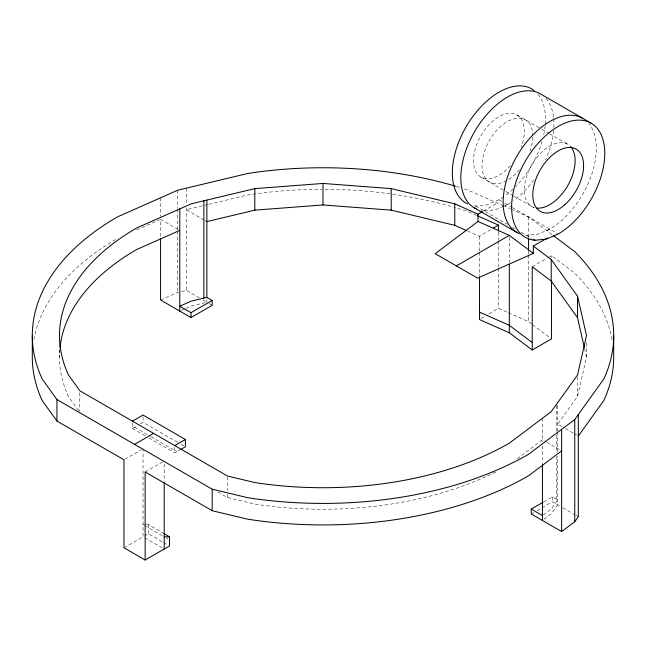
<?xml version="1.0" encoding="UTF-8"?>
<svg xmlns="http://www.w3.org/2000/svg" width="646" height="646" viewBox="0 0 646 646"><rect width="100%" height="100%" fill="white"/><g stroke="black" fill="none" stroke-linecap="round" stroke-linejoin="round"><path stroke-width="0.48" stroke-dasharray="3.23 2.42" d="M561.988 426.626L557.692 424.147L577.54 396.474L586.52 357.101L586.52 340.474M517.212 458.749L542.43 439.781L545.927 441.799M543.229 514.967L551.216 508.959L557.692 499.931L552.395 496.879L543.932 501.764M544.029 519.255L551.216 513.853L557.692 504.825L557.692 456.052M467.583 231.026L479.485 236.299L491.558 229.168M481.205 318.535L485.517 315.983M488.965 313.948L498.454 308.336L507.578 312.381M483.265 211.113L497.25 203.038M510.623 202.683A65.876 38.033 -60 0 1 507.385 204.685L504.599 206.292L510.122 208.747M132.446 422.985L132.446 428.484L137.105 425.795M140.497 423.841L143.032 422.371L177.602 442.332M124.848 459.282L141.304 449.777M546.944 230.743L549.73 229.136A65.876 38.033 -60 0 0 590.606 177.529A65.876 38.033 -60 0 0 588.918 123.652M148.871 437.964L174.791 452.935L179.451 450.246M145.148 472L162.477 462.003M532.231 266.758L547.089 258.174M547.961 257.673L551.458 255.655L574.754 273.185A290.7 167.831 0 0 1 612.109 339.578M123.975 547.792L143.032 536.794L143.032 448.776M144.542 535.922L148.33 533.733L162.727 542.051M531.222 513.99L533.766 512.52M537.157 510.566L552.395 501.764L561.988 507.304M136.718 229.887L159.651 219.721M160.571 299.994L177.65 292.428L186.25 290.369L199.138 297.814M181.55 310.314L185.079 308.748M185.959 308.36L191.24 306.018L206.131 302.457M503.775 196.691A65.876 38.033 -60 0 1 498.914 199.792L486.858 204.919L475.626 206.034A65.876 38.033 -60 0 1 472.815 205.63M503.67 206.26L495.329 209.813L484.096 210.927A65.876 38.033 -60 0 1 481.286 210.515M504.599 205.864L507.385 204.685M549.73 229.136L537.674 234.264L526.442 235.37M207.729 204.556L186.25 209.692L204.297 220.116M208.706 204.322L247.765 194.987A290.7 167.831 0 0 1 321.999 189.27M143.032 524.568L145.681 524.568M146.561 524.568L148.33 524.568L162.727 532.877M217.928 492.018L227.457 497.517L254.799 504.058A263.52 152.141 0 0 0 496.806 471.459M503.678 205.888L468.35 190.239A290.7 167.831 0 0 0 463.788 188.745M511.051 209.151L528.557 216.911L552.564 234.966M476.562 215.384L468.35 211.751A290.7 167.831 0 0 0 454.485 207.414M508.491 312.785L528.557 321.676L531.715 324.05M516.881 114.891L540.904 128.764M541.768 129.265L548.68 133.254M549.544 133.754L569.384 145.205M480.947 177.125L504.97 190.998M505.834 191.499L512.754 195.488M513.618 195.988L534.307 207.931M498.914 199.792L503.993 202.731M504.841 203.215L511.616 207.132M512.464 207.616L557.353 233.529M475.626 206.034L507.425 224.396M512.609 227.392L515.201 228.886M521.257 232.382L531.521 238.309M205.153 220.609L206.873 221.602M565.428 428.605L573.163 433.07M574.019 433.571L577.459 435.557M178.046 229.403L160.571 219.317L160.571 237.47M546.799 442.3L560.776 450.375M202.578 299.801L206.017 301.787M209.143 303.588L212.171 305.34M562.844 507.796L574.875 514.749M575.739 515.242L578.315 516.727M181.058 444.327L185.378 446.822M134.562 427.264L150.122 436.244M150.986 436.744L176.907 451.715M132.446 428.484L145.407 435.969M144.728 525.545L163.357 536.301M166.111 537.892L167.807 538.869M163.567 542.535L167.807 544.982M144.728 537.771L163.357 548.527M532.506 324.647L549.875 337.713M78.651 410.686L68.46 396.474A263.52 152.141 0 0 1 59.739 350.342M584.549 348.452L586.52 357.101M577.54 376.917L577.54 396.474M557.692 405.567L557.692 431.124M557.692 432.117L557.692 452.063M556.448 405.365L556.448 431.439M556.448 435.452L556.448 452.507M556.448 456.52L556.448 501.659M552.395 496.879L552.395 501.764M551.458 255.655L551.458 257.657M542.43 418.269L542.43 441.775M542.43 445.764L542.43 463.715M528.557 216.911L528.557 237.058M528.557 251.157L528.557 254.177M528.557 255.186L528.557 321.676M509.314 237.348L509.314 262.341M498.454 232.108L498.454 240.134M498.454 241.136L498.454 267.21M498.454 268.219L498.454 308.336M479.485 236.299L479.485 251.262M479.485 252.255L479.485 276.189M227.457 476.982L227.457 490.669M227.457 494.586L227.457 497.517M206.873 299.348L206.873 302.28M186.25 188.18L186.25 203.829M186.25 207.737L186.25 290.369M177.65 190.239L177.65 208.27M177.65 209.272L177.65 230.315M177.65 231.316L177.65 292.428M174.791 447.436L174.791 452.935M164.205 463.998L164.205 480.947M160.571 197.805L160.571 216.386M148.33 524.568L148.33 533.733M143.032 416.872L143.032 422.371M79.781 392.703L79.781 411.284M59.48 349.276L59.48 357.101M510.324 165.634A35.934 20.745 -60 0 1 473.776 164.778A35.934 20.745 -60 0 1 503.331 114.568A35.934 20.745 -60 0 1 521.274 147.03M538.11 94.316A65.876 38.033 -60 0 1 545.24 124.88M545.143 125.873A65.876 38.033 -60 0 1 543.302 136.669M542.083 141.28A65.876 38.033 -60 0 1 515.734 186.452M513.021 189.125A65.876 38.033 -60 0 1 504.591 196.118M506.561 180.694A35.934 20.745 -60 0 1 481.981 165.247A35.934 20.745 -60 0 1 507.11 121.723A35.934 20.745 -60 0 1 532.78 135.289M532.78 137.081A35.934 20.745 -60 0 1 530.083 150.97M519.449 169.753A35.934 20.745 -60 0 1 508.119 179.798M33.891 339.578A290.7 167.831 0 0 1 117.443 238.422M325.011 189.27A290.7 167.831 0 0 1 453.54 207.14M545.967 98.491A65.876 38.033 -60 0 1 553.622 117.725M553.727 118.743A65.876 38.033 -60 0 1 553.711 129.765M553.614 130.758A65.876 38.033 -60 0 1 545.41 160.014M533.701 180.089A65.876 38.033 -60 0 1 513.869 200.413M534.258 207.552A35.934 20.745 -60 0 1 531.375 165.659A35.934 20.745 -60 0 1 569.191 145.253M456.367 186.452A290.7 167.831 0 0 1 460.097 187.59"/><path stroke-width="0.97" d="M455.422 186.177A290.7 167.831 0 0 0 247.765 173.467L177.65 190.239L117.443 216.911A290.7 167.831 0 0 0 42.208 379.024L56.937 399.559L212.187 489.192L247.765 497.703A290.7 167.831 0 0 0 528.557 454.259L574.754 419.504L603.792 379.024A290.7 167.831 0 0 0 574.754 251.665L553.356 235.564M578.315 436.05L603.792 400.536A290.7 167.831 0 0 0 613.7 357.101L613.7 335.589M543.084 502.257L531.222 509.096L531.222 513.99L561.649 531.553L574.754 521.693L578.315 516.727L578.315 414.538M482.392 211.622L478.024 214.141L478.024 221.473L435.218 253.684L477.555 278.135L533.338 253.402L533.338 246.069L547.315 237.994M561.649 450.876L528.557 475.779A290.7 167.831 0 0 1 247.765 519.214L212.187 510.711L145.148 472L145.148 560.017L123.975 547.792L123.975 459.782L56.937 421.079L42.208 400.536A290.7 167.831 0 0 1 32.3 357.101L32.3 335.589M493.278 228.143L498.454 225.091L498.454 231.106M212.171 300.447L206.873 297.394L191.24 301.133L179.79 306.204L190.998 312.672L212.171 300.447L212.171 305.34L190.998 317.557L160.571 299.994L160.571 238.479M132.446 421.152L143.032 415.039L185.378 439.49L185.378 446.822L180.299 449.753M134.562 444.375L153.619 433.377M456.383 265.91L509.314 235.354L533.338 253.402M174.791 445.603L185.378 439.49M145.148 560.017L169.502 545.959L169.502 536.794L163.567 533.37M479.485 277.191L479.485 319.552L509.314 332.779L532.231 350.003L551.458 338.908L551.458 280.727M179.79 230.412L136.661 249.518A263.52 152.141 0 0 0 60.013 347.435M478.024 214.141L454.76 203.829L391.201 188.624L323 183.44L254.799 188.624L191.24 203.829L136.661 228.006A263.52 152.141 0 0 0 68.46 374.963L79.781 390.749L227.457 476.005L254.799 482.546A263.52 152.141 0 0 0 509.339 443.164L551.216 411.655L577.54 374.963L586.52 335.589L577.54 296.207L551.216 259.514L533.338 246.069M206.873 221.602L254.799 210.144L323 204.96L391.201 210.144L454.76 225.341L466.662 230.622M534.904 240.264L546.145 239.149L558.201 234.022A65.876 38.033 -60 0 0 601.967 136.572A65.876 38.033 -60 0 0 528.258 156.324A65.876 38.033 -60 0 0 534.904 240.264L533.216 239.286M164.205 536.794L169.502 536.794M477.475 215.788L498.454 225.091M478.024 221.473L509.314 235.354M479.485 312.091L509.314 325.318L532.231 342.541M591.13 123.192L540.322 93.848A65.876 38.033 -60 0 0 473.68 133.238A65.876 38.033 -60 0 0 476.045 208.779M474.447 207.947L516.792 232.399M531.222 509.096L542.43 515.573M584.331 347.491L577.54 317.719L551.216 281.026L532.231 266.758L532.231 350.003M577.54 296.207L577.54 317.719M574.754 419.504L574.754 521.693M561.649 429.364L561.649 531.553M551.216 259.514L551.216 281.026M542.43 464.708L542.43 520.458M528.557 238.059L528.557 250.147M509.314 264.343L509.314 332.779M454.76 203.829L454.76 225.341M391.201 188.624L391.201 210.144M323 183.44L323 204.96M254.799 188.624L254.799 210.144M212.187 489.192L212.187 510.711M206.873 200.09L206.873 297.394M203.878 200.801L203.878 298.105M190.998 312.672L190.998 317.557M179.79 208.9L179.79 311.089M164.205 481.94L164.205 549.011M56.937 399.559L56.937 421.079M467.575 203.894A65.876 38.033 -60 0 1 466.372 126.317A65.876 38.033 -60 0 1 534.105 90.456M570.547 146.505A35.934 20.745 -60 0 1 568.456 184.352A35.934 20.745 -60 0 1 537.028 208.085M519.214 233.602A65.876 38.033 -60 0 1 515.645 158.367A65.876 38.033 -60 0 1 582.668 118.299M564.774 204.774A35.934 20.745 -60 0 0 576.159 149.121A35.934 20.745 -60 0 0 533.653 186.815A35.934 20.745 -60 0 0 564.774 204.774"/></g></svg>
